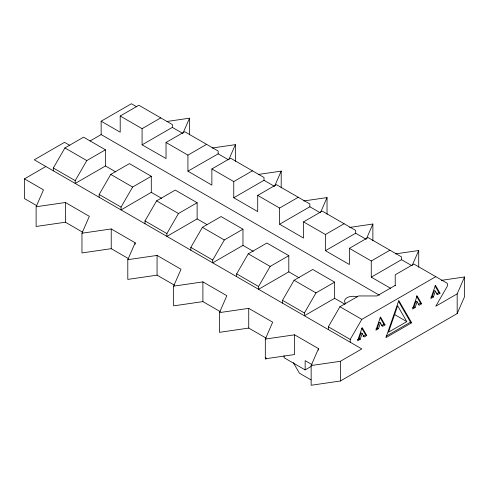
<?xml version="1.0" encoding="UTF-8"?>
<svg xmlns="http://www.w3.org/2000/svg" width="489" height="489" viewBox="0 0 489 489"><rect width="100%" height="100%" fill="white"/><g stroke="black" fill="none" stroke-linecap="round" stroke-linejoin="round"><path stroke-width="0.73" d="M357.581 339.47L358.999 338.651L361.016 332.826L362.16 333.486L364.183 336.982L366.738 335.503L362.16 327.575L357.581 340.79L360.142 339.311L362.16 333.486M376.035 328.816L377.312 328.076L379.33 322.251L380.479 322.911L382.496 326.407L385.057 324.928L380.479 317L375.9 330.216L378.455 328.736L380.479 322.911M412.667 307.667L413.945 306.927L415.968 301.096L417.111 301.762L419.128 305.258L421.689 303.779L417.111 295.845L412.533 309.066L415.094 307.587L417.111 301.762M430.98 297.092L432.264 296.352L434.281 290.521L435.424 291.187L437.447 294.684L440.008 293.204L435.424 285.27L430.846 298.492L433.407 297.012L435.424 291.187M82.861 232.312L65.385 222.22L36.125 226.474L36.125 206.755L43.497 189.86L24.45 178.864L24.45 198.583L36.932 205.79M128.051 258.4L111.223 248.681L81.963 252.941L81.963 233.216L89.334 216.321L65.385 202.495L36.125 206.755M174.536 285.24L157.061 275.148L127.8 279.402L127.8 259.683L135.172 242.788L111.223 228.962L81.963 233.216M183.039 133.057L189.53 118.191L167.018 121.461M220.374 311.701L202.898 301.609L173.638 305.869L173.638 286.144L181.009 269.25L157.061 255.423L127.8 259.683M228.876 159.518L235.362 144.652L212.104 148.039M266.212 338.168L248.736 328.076L219.475 332.331L219.475 312.612L226.847 295.717L202.898 281.89L173.638 286.144M274.714 185.985L281.199 171.119L258.693 174.39M320.552 212.446L327.037 197.58L303.779 200.961M266.536 358.62L265.772 359.06L265.313 358.798L265.313 339.073L272.685 322.178L248.736 308.351L219.475 312.612M265.9 357.447L265.313 358.798L294.574 354.537L294.574 334.818L265.313 339.073M441.292 280.356L464.55 276.97L464.55 296.695L457.178 313.577L340.411 381.004L311.151 385.259L311.151 365.54L318.522 348.645L294.574 334.818M366.389 238.913L372.875 224.041L349.617 227.428M412.227 265.374L418.712 250.509L395.454 253.889M457.178 313.577L457.178 293.865L464.55 276.97M53.319 170.814L53.319 168.008L64.909 147.941L83.564 137.171L105.453 149.805L105.453 165.985L75.208 183.448L75.208 180.649L86.797 160.581L105.453 149.805M99.157 197.275L99.157 194.475L110.746 174.408L129.402 163.632L151.29 176.272L151.29 192.324L161.645 198.357M151.29 192.324L121.046 209.915L121.046 207.11L132.629 187.042L151.29 176.272M144.995 223.742L144.995 220.936L156.578 200.869L175.239 190.099L197.128 202.733L197.128 218.913L166.883 236.376L166.883 233.577L178.467 213.51L197.128 202.733M190.832 250.203L190.832 247.403L202.415 227.336L221.077 216.56L242.966 229.2L242.966 245.38L212.721 262.844L212.721 260.038L224.304 239.971L242.966 229.2M236.67 276.67L236.67 273.864L248.253 253.797L266.915 243.027L288.803 255.661L288.803 271.841L258.559 289.305L258.559 286.505L270.142 266.438L288.803 255.661M282.508 303.131L282.508 300.332L294.091 280.264L312.752 269.488L334.641 282.129L334.641 298.308L304.396 315.766L304.396 312.966L315.98 292.899L334.641 282.129M328.345 329.592L328.345 326.793L339.928 306.725L358.59 295.955L376.903 295.955L395.222 285.38M350.234 342.233L350.234 339.427L361.817 319.366L435.772 276.67M379.36 295.203L101.15 134.579L101.15 121.205L131.394 103.741L136.651 106.773M120.202 116.021L138.858 105.245L172.336 124.573L172.336 127.378L142.085 144.836L142.085 128.656L120.202 116.021L120.202 132.201L101.15 121.205M24.45 178.864L45.856 166.504M90.031 141.003L101.15 134.579M142.085 128.656L160.747 117.886M142.085 144.836L166.034 158.534L166.034 142.482L184.695 131.712L218.167 151.04L218.167 153.839L228.528 159.817M166.034 142.482L187.923 155.123L206.584 144.347M211.871 168.949L230.533 158.173L264.005 177.501L264.005 180.3L233.76 197.764L233.76 181.584L211.871 168.949L211.871 185.129L187.923 171.168L187.923 155.123M233.76 181.584L252.422 170.814M257.709 195.411L276.371 184.64L309.843 203.962L309.843 206.768L279.598 224.231L279.598 208.051L257.709 195.411L257.709 211.59L233.76 197.764M279.598 208.051L298.259 197.275M303.547 221.878L322.208 211.101L355.68 230.429L355.68 233.229L325.436 250.692L325.436 234.512L303.547 221.878L303.547 238.057L279.598 224.231M325.436 234.512L344.097 223.742M349.384 248.339L368.046 237.568L401.518 256.89L401.518 259.696L371.273 277.159L371.273 260.979L349.384 248.339L349.384 264.518L325.436 250.692M371.273 260.979L389.935 250.203M363.034 336.322L365.595 334.843L366.738 335.503M381.353 325.747L383.914 324.268L385.057 324.928M418.627 304.225L420.546 303.119L421.689 303.779M436.304 294.023L438.859 292.544L440.008 293.204M284.085 355.601L284.085 357.74L305.148 369.898L311.016 366.512M406.805 321.621L388.492 332.202L397.649 305.759L406.805 321.621L395.222 314.934L394.458 313.614M311.151 365.54L340.411 361.279L361.817 348.92L34.273 159.811L64.517 142.354L69.774 145.386M457.178 293.865L435.772 306.224L447.356 286.157L447.356 283.357L413.883 264.029L395.222 274.806L395.222 285.833M386.108 336.218L410.509 322.129L411.659 322.789L385.931 337.642L398.792 300.509L411.659 322.789M187.923 171.168L218.167 153.839M105.453 165.985L115.814 171.908M172.336 127.378L182.69 133.356M264.005 180.3L274.366 186.285M309.843 206.768L320.203 212.746M355.68 233.229L366.035 239.213M401.518 259.696L411.872 265.674M432.264 296.352L433.407 297.012M371.273 277.159L390.693 288.369M413.945 306.927L415.094 307.587M197.128 218.913L206.841 224.518M242.966 245.38L253.32 251.358M288.803 271.841L299.158 277.819M334.641 298.308L344.996 304.286M377.312 328.076L378.455 328.736M64.909 147.941L86.797 160.581M110.746 174.408L132.629 187.042M156.578 200.869L178.467 213.51M202.415 227.336L224.304 239.971M248.253 253.797L270.142 266.438M294.091 280.264L315.98 292.899M339.928 306.725L361.817 319.366M358.999 338.651L360.142 339.311M358.724 338.81L359.873 339.47M53.319 168.008L75.208 180.649M99.157 194.475L121.046 207.11M144.995 220.936L166.883 233.577M190.832 247.403L212.721 260.038M236.67 273.864L258.559 286.505M282.508 300.332L304.396 312.966M328.345 326.793L350.234 339.427M312.153 364.69L305.148 360.644L305.148 369.898M311.041 379.91L299.427 373.205L293.321 362.63M435.045 285.937L438.859 292.544M416.347 295.845L420.546 303.119M398.407 301.163L410.509 322.129M380.094 317.661L383.914 324.268M361.781 328.235L365.595 334.843M418.712 250.509L418.712 267.196M372.875 224.041L372.875 240.735M340.411 361.279L340.411 381.004M327.037 197.58L327.037 214.268M318.522 348.645L318.522 350.161M281.199 171.119L281.199 187.807M248.736 308.351L248.736 328.076M235.362 144.652L235.362 161.339M202.898 281.89L202.898 301.609M189.53 118.191L189.53 134.878M157.061 255.423L157.061 275.148M135.172 242.788L135.172 244.304M111.223 228.962L111.223 248.681M65.385 202.495L65.385 222.22M345.711 303.565A8.417 4.859 0 0 1 347.049 297.697A8.417 4.859 0 0 1 357.214 296.927"/></g></svg>
